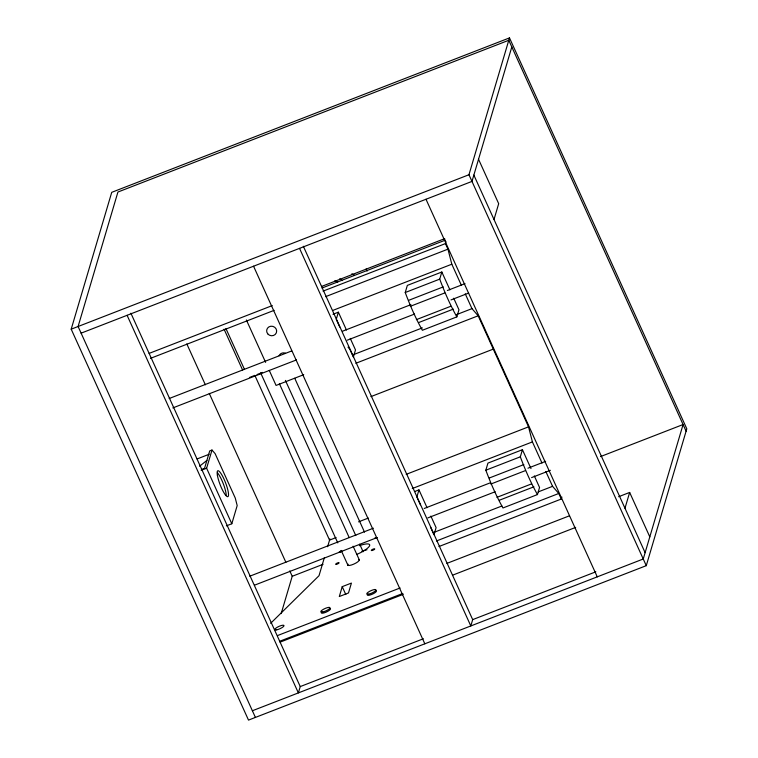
<?xml version="1.0" encoding="UTF-8"?>
<svg xmlns="http://www.w3.org/2000/svg" width="758" height="758" viewBox="0 0 758 758"><rect width="100%" height="100%" fill="white"/><g stroke="black" fill="none" stroke-linecap="round" stroke-linejoin="round"><path stroke-width="1.14" d="M71.195 329.18L111.729 192.333L509.49 37.9L686.805 428.82L646.271 565.667L248.51 720.1L71.195 329.18L468.956 174.738L509.49 37.9M231.806 523.759L206.612 468.226L212.003 450.034L215.111 453.616L235.255 498.034L237.188 505.567L231.806 523.759L226.367 525.872M332.98 314.267L338.371 312.182L336.258 319.298L339.783 327.068M281.171 613.582L292.218 576.288L289.783 570.916M324.301 557.86L319.014 575.71L270.653 623.303M327.608 546.707L329.919 538.9M453.72 298.226L458.96 309.766L456.847 316.882L422.358 330.28C415.592 318.171 410.135 305.559 405.236 292.522L407.34 285.396L441.829 272.008L449.92 289.84M130.897 313.215L300.244 686.577L298.368 692.907L127.098 315.309M342.228 586.654L339.3 596.537L348.49 592.964L351.418 583.082L342.228 586.654L345.809 594.547M461.414 285.368L451.815 264.21L447.95 249.155L445.429 243.602L446.017 241.622M456.847 316.882C450.081 304.773 444.614 292.171 439.725 279.124L441.829 272.008M511.811 46.939L471.978 181.408L81.115 333.16M493.998 219.498L498.688 203.684L478.535 159.256M414.654 491.544L418.966 489.876L416.862 496.992L420.387 504.762M534.324 475.92L539.554 487.46L537.45 494.576L502.961 507.974C496.196 495.855 490.729 483.253 485.831 470.206L487.944 463.091L522.433 449.702L530.988 468.577M537.45 494.576C530.685 482.467 525.218 469.856 520.32 456.818L522.433 449.702M303.333 246.255L472.679 619.627L470.813 625.956L299.533 248.359M438.929 546.537L561.29 499.029L561.877 497.059M624.971 508.248L629.661 492.435L618.651 496.708M199.61 466.198L206.896 460.419M149.127 353.399L272.283 305.588M321.563 286.448L444.719 238.637M322.036 288.012L445.496 240.068M323.069 291.11L445.429 243.602M150.52 358.344L274.159 310.335M325.589 296.662L447.95 249.155M332.762 310.439L451.815 264.21M405.236 292.522L439.725 279.124M408.761 300.291L443.25 286.903M169.176 398.519L291.707 350.945M342.493 331.227L410.931 304.65M447.362 290.504L465.024 283.653M410.305 306.317L444.794 292.929M249.42 377.493L254.859 375.381M257.038 374.537L262.486 372.415M172.833 407.918L296.463 359.917M347.24 340.2L414.579 314.049M451.01 299.912L468.671 293.052M416.35 319.639L450.839 306.251M418.833 322.501L453.322 309.112M354.014 354.431L422.358 327.892M456.534 314.627L471.969 308.639L478.175 315.783L528.544 426.849L532.41 441.905L542.008 463.062M303.75 374.679L276.073 385.434L269.261 370.406M355.815 363.29L478.175 315.783M212.003 450.034L209.701 450.925L204.546 468.33L201.344 469.572M197.099 458.95L209.142 454.269M370.927 396.614L493.287 349.106M201.173 470.339L206.612 468.226M406.184 474.356L528.544 426.849M412.257 488.559L532.41 441.905M485.831 470.206L520.32 456.818M358.581 521.845L368.341 518.055M489.355 477.985L523.844 464.597M336.126 537.564L329.559 540.113L254.877 375.466M249.78 576.203L373.41 528.203M424.196 508.485L490.426 482.77M527.956 468.198L545.618 461.347M490.909 484.011L525.389 470.614M254.536 585.176L377.067 537.602M427.844 517.894L495.182 491.743M531.604 477.597L550.374 470.311M292.218 576.288L323.05 564.322M600.507 456.591L683.081 424.537L643.248 558.997L252.386 710.758M496.954 497.333L531.434 483.945M499.437 500.195L533.926 486.807M433.51 532.552L501.853 506.012M538.237 491.895L552.563 486.333L558.769 493.477L561.29 499.029M436.409 540.985L558.769 493.477M446.888 563.393L569.106 515.942M277.561 635.555L400.101 587.981M279.778 641.23L402.792 593.467M280.1 642.149L403.256 594.338M452.535 575.199L575.692 527.388M300.244 686.577L423.4 638.757M472.679 619.627L595.835 571.807M351.883 273.771L353.967 274.784M347.998 347.136L349.864 349.286L353.389 357.056L355.493 349.94L350.262 338.4M686.104 431.198L508.789 40.269L117.926 192.03L78.093 326.499L255.408 717.419M629.661 492.435L649.805 536.854M473.854 175.079L645.124 552.677M468.956 174.738L646.271 565.667M425.996 199.259L597.266 576.857M465.251 293.829L471.969 308.639M545.845 471.523L552.563 486.333M366.142 268.948L367.118 271.099M338.371 312.182L346.453 330.014M418.966 489.876L427.057 507.699M430.857 516.094L436.096 527.634L433.983 534.75L430.459 526.981M253.551 266.21L424.831 643.807M294.729 378.27L364.513 532.135M285.415 380.412L355.786 535.555M359.699 544.178L363.12 551.72M279.399 383.709L349.192 537.574M353.095 546.186L359.444 560.171M246.378 319.971L265.613 362.362M260.667 372.908L337.784 542.908M341.204 550.441L348.036 565.506M225.931 328.536L244.436 369.326M224.074 329.19L242.579 369.98M186.819 343.924L205.361 384.799M209.265 393.411L285.88 562.303M339.755 278.811A32.774 30.974 16.5 0 1 342.417 280.574M334.761 280.811A32.774 30.974 16.5 0 1 337.651 282.232M279.067 355.758A5.041 4.766 16.5 0 1 285.567 353.228M375.466 590.605A5.041 1.279 -24.4 0 1 373.211 593.76A5.041 1.279 -24.4 0 1 367.289 594.765M330.118 608.503A5.041 1.279 -24.4 0 1 326.044 612.17A5.041 1.279 -24.4 0 1 321.582 612.151M359.396 545.694A13.862 3.515 -24.4 0 1 369.648 545.599A13.862 3.515 -24.4 0 1 356.554 554.477M358.714 559.603A6.301 1.592 -24.4 0 1 353.607 564.189A6.301 1.592 -24.4 0 1 348.045 564.16M342.104 551.189A1.895 0.483 -24.4 0 1 339.821 552.127A1.895 0.483 -24.4 0 1 339.603 551.53M340.74 550.848A1.895 0.483 -24.4 0 1 341.185 550.649M376.925 537.81A1.895 0.483 -24.4 0 1 375.03 537.905M361.917 551.246A13.862 3.515 -24.4 0 1 366.976 549.787M217.537 472.907A13.862 2.871 68.8 0 1 226.225 495.296M267.735 333.852A5.041 4.766 16.5 0 0 276.329 332.857A5.041 4.766 16.5 0 0 270.9 326.224A5.041 4.766 16.5 0 0 267.735 333.852M368.682 594.139A5.041 1.279 -24.4 0 0 375.977 590.084A5.041 1.279 -24.4 0 0 369.487 591.392A5.041 1.279 -24.4 0 0 368.682 594.139M322.7 611.99A5.041 1.279 -24.4 0 0 329.995 607.944A5.041 1.279 -24.4 0 0 323.505 609.252A5.041 1.279 -24.4 0 0 322.7 611.99M276.708 629.841A5.041 1.279 -24.4 0 0 284.013 625.795A5.041 1.279 -24.4 0 0 277.523 627.103A5.041 1.279 -24.4 0 0 276.708 629.841M336.363 564.35A1.895 0.483 -24.4 0 0 339.101 562.834A1.895 0.483 -24.4 0 0 336.675 563.327A1.895 0.483 -24.4 0 0 336.363 564.35M372.007 550.516A1.895 0.483 -24.4 0 0 374.746 549A1.895 0.483 -24.4 0 0 372.311 549.493A1.895 0.483 -24.4 0 0 372.007 550.516M217.394 475.332A13.862 2.871 68.8 0 0 226.993 496.49A13.862 2.871 68.8 0 0 224.131 479.378A13.862 2.871 68.8 0 0 217.394 475.332"/></g></svg>
